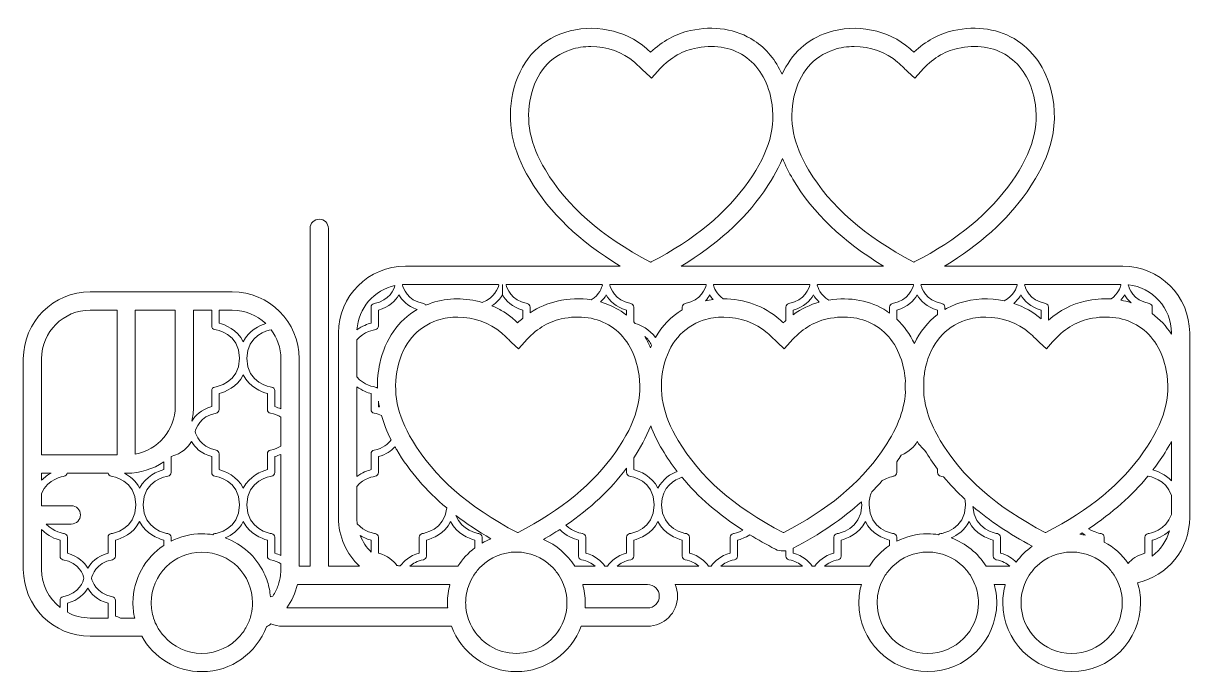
# Model space of a CAD drawing. Extents: x 14 to 2068, y -1996 to -61.
# Drawn here: x 460.5 to 779.5, y -1128 to -950.7 of the extents above; entities that cross this region are included whole.
import ezdxf

# ---------------------------------------------------------------- set-up
doc = ezdxf.new("R2010")
doc.units = 0
doc.header["$MEASUREMENT"] = 0
doc.layers.add('Layer 1', color=7, linetype='Continuous', lineweight=0)

msp = doc.modelspace()

# ---------------------------------------------------------------- linework, layer by layer
at = {"layer": 'Layer 1'}
for points, knots in [([(761.21, -1017.06), (761.21, -1017.06), (712.44, -1017.06), (712.44, -1017.06), (722.1, -1011.25), (729.53, -1004.56), (735.01, -996.71), (739.03, -990.95), (744.13, -981.99), (741.99, -970.68), (740.74, -964.09), (737.33, -958.66), (732.39, -955.41), (727.52, -952.2), (721.32, -951.22), (714.93, -952.64), (710.93, -953.53), (707.29, -955.52), (704.06, -958.58), (703.68, -958.22), (703.31, -957.88), (702.94, -957.55), (697.14, -952.44), (688.18, -950.66), (680.62, -953.13), (674.88, -955), (670.54, -959.01), (668.05, -964.6), (666.31, -960.77), (663.7, -957.59), (660.39, -955.41), (655.52, -952.2), (649.32, -951.22), (642.93, -952.64), (638.93, -953.53), (635.29, -955.52), (632.06, -958.58), (631.68, -958.22), (631.31, -957.88), (630.94, -957.55), (625.14, -952.44), (616.18, -950.66), (608.62, -953.13), (601.27, -955.53), (596.22, -961.4), (594.4, -969.67), (592.67, -977.52), (594.18, -985.25), (598.99, -993.31), (604.55, -1002.61), (612.52, -1010.26), (623.78, -1017.06), (623.78, -1017.06), (564.99, -1017.06), (564.99, -1017.06), (554.9, -1017.06), (546.7, -1025.26), (546.7, -1035.35), (546.7, -1035.35), (546.7, -1085.85), (546.7, -1085.85), (546.7, -1091.09), (548.92, -1095.81), (552.46, -1099.14), (552.46, -1099.14), (543.93, -1099.14), (543.93, -1099.14), (543.93, -1099.14), (543.93, -1006.75), (543.93, -1006.75), (543.93, -1005.37), (542.81, -1004.25), (541.43, -1004.25), (540.05, -1004.25), (538.93, -1005.37), (538.93, -1006.75), (538.93, -1006.75), (538.93, -1099.14), (538.93, -1099.14), (538.93, -1099.14), (535.94, -1099.14), (535.94, -1099.14), (535.94, -1099.14), (535.94, -1042.4), (535.94, -1042.4), (535.94, -1032.31), (527.74, -1024.11), (517.65, -1024.11), (517.65, -1024.11), (478.79, -1024.11), (478.79, -1024.11), (468.7, -1024.11), (460.5, -1032.31), (460.5, -1042.4), (460.5, -1042.4), (460.5, -1100.03), (460.5, -1100.03), (460.5, -1110.11), (468.7, -1118.32), (478.79, -1118.32), (478.79, -1118.32), (492.88, -1118.32), (492.88, -1118.32), (496.11, -1124.08), (502.27, -1127.99), (509.34, -1127.99), (517.41, -1127.99), (524.29, -1122.88), (526.98, -1115.73), (527.4, -1115.48), (527.82, -1115.21), (528.22, -1114.93), (529.2, -1115.34), (530.28, -1115.57), (531.41, -1115.57), (531.41, -1115.57), (577.64, -1115.57), (577.64, -1115.57), (580.28, -1122.81), (587.2, -1127.99), (595.34, -1127.99), (603.47, -1127.99), (610.4, -1122.81), (613.04, -1115.57), (613.04, -1115.57), (631.21, -1115.57), (631.21, -1115.57), (635.74, -1115.57), (639.43, -1111.89), (639.43, -1107.36), (639.43, -1106.22), (639.2, -1105.13), (638.77, -1104.14), (638.77, -1104.14), (689.71, -1104.14), (689.71, -1104.14), (689.27, -1105.74), (689.02, -1107.41), (689.02, -1109.14), (689.02, -1119.54), (697.48, -1127.99), (707.87, -1127.99), (718.27, -1127.99), (726.73, -1119.54), (726.73, -1109.14), (726.73, -1107.41), (726.47, -1105.74), (726.03, -1104.14), (726.03, -1104.14), (729.07, -1104.14), (729.07, -1104.14), (728.63, -1105.74), (728.37, -1107.41), (728.37, -1109.14), (728.37, -1119.54), (736.83, -1127.99), (747.23, -1127.99), (757.63, -1127.99), (766.08, -1119.54), (766.08, -1109.14), (766.08, -1107.24), (765.8, -1105.4), (765.27, -1103.67), (773.41, -1101.82), (779.5, -1094.54), (779.5, -1085.85), (779.5, -1085.85), (779.5, -1035.35), (779.5, -1035.35), (779.5, -1025.26), (771.3, -1017.06), (761.21, -1017.06)], [0, 0, 0, 0, 1, 1, 1, 2, 2, 2, 3, 3, 3, 4, 4, 4, 5, 5, 5, 6, 6, 6, 7, 7, 7, 8, 8, 8, 9, 9, 9, 10, 10, 10, 11, 11, 11, 12, 12, 12, 13, 13, 13, 14, 14, 14, 15, 15, 15, 16, 16, 16, 17, 17, 17, 18, 18, 18, 19, 19, 19, 20, 20, 20, 21, 21, 21, 22, 22, 22, 23, 23, 23, 24, 24, 24, 25, 25, 25, 26, 26, 26, 27, 27, 27, 28, 28, 28, 29, 29, 29, 30, 30, 30, 31, 31, 31, 32, 32, 32, 33, 33, 33, 34, 34, 34, 35, 35, 35, 36, 36, 36, 37, 37, 37, 38, 38, 38, 39, 39, 39, 40, 40, 40, 41, 41, 41, 42, 42, 42, 43, 43, 43, 44, 44, 44, 45, 45, 45, 46, 46, 46, 47, 47, 47, 48, 48, 48, 49, 49, 49, 50, 50, 50, 51, 51, 51, 52, 52, 52, 53, 53, 53, 54, 54, 54, 55, 55, 55, 56, 56, 56, 57, 57, 57, 57]), ([(603.29, -990.75), (599.09, -983.74), (597.82, -977.38), (599.28, -970.74), (600.7, -964.28), (604.57, -959.71), (610.17, -957.88), (611.96, -957.29), (613.86, -957.01), (615.75, -957.01), (620.11, -957.01), (624.48, -958.52), (627.63, -961.3), (628.2, -961.8), (628.75, -962.33), (629.38, -962.93), (629.71, -963.24), (630.06, -963.57), (630.44, -963.92), (630.44, -963.92), (632.31, -965.68), (632.31, -965.68), (632.31, -965.68), (634.02, -963.75), (634.02, -963.75), (636.99, -960.4), (640.26, -958.36), (644.01, -957.52), (649.14, -956.38), (653.86, -957.09), (657.64, -959.58), (661.49, -962.12), (664.07, -966.28), (665.08, -971.61), (666.46, -978.91), (664.56, -985.76), (658.91, -993.85), (652.82, -1002.57), (644.07, -1009.8), (632.19, -1015.94), (632.15, -1015.96), (632.08, -1015.97), (632.02, -1015.97), (618.41, -1008.79), (609.28, -1000.77), (603.29, -990.75)], [0, 0, 0, 0, 1, 1, 1, 2, 2, 2, 3, 3, 3, 4, 4, 4, 5, 5, 5, 6, 6, 6, 7, 7, 7, 8, 8, 8, 9, 9, 9, 10, 10, 10, 11, 11, 11, 12, 12, 12, 13, 13, 13, 14, 14, 14, 15, 15, 15, 15]), ([(671.28, -970.74), (672.7, -964.28), (676.57, -959.71), (682.17, -957.88), (683.96, -957.29), (685.86, -957.01), (687.75, -957.01), (692.11, -957.01), (696.48, -958.52), (699.63, -961.3), (700.2, -961.8), (700.75, -962.33), (701.38, -962.93), (701.71, -963.24), (702.06, -963.57), (702.44, -963.92), (702.44, -963.92), (704.31, -965.68), (704.31, -965.68), (704.31, -965.68), (706.02, -963.75), (706.02, -963.75), (708.99, -960.4), (712.26, -958.36), (716.01, -957.52), (721.14, -956.38), (725.86, -957.09), (729.64, -959.58), (733.49, -962.12), (736.07, -966.28), (737.08, -971.61), (738.46, -978.91), (736.56, -985.76), (730.91, -993.85), (724.82, -1002.57), (716.07, -1009.8), (704.19, -1015.94), (704.15, -1015.96), (704.08, -1015.97), (704.02, -1015.97), (690.41, -1008.79), (681.28, -1000.77), (675.29, -990.75), (671.09, -983.74), (669.82, -977.38), (671.28, -970.74)], [0, 0, 0, 0, 1, 1, 1, 2, 2, 2, 3, 3, 3, 4, 4, 4, 5, 5, 5, 6, 6, 6, 7, 7, 7, 8, 8, 8, 9, 9, 9, 10, 10, 10, 11, 11, 11, 12, 12, 12, 13, 13, 13, 14, 14, 14, 15, 15, 15, 15]), ([(668.12, -987.6), (668.89, -989.49), (669.85, -991.39), (670.99, -993.31), (676.55, -1002.61), (684.52, -1010.26), (695.78, -1017.06), (695.78, -1017.06), (640.44, -1017.06), (640.44, -1017.06), (650.1, -1011.25), (657.53, -1004.56), (663.01, -996.71), (664.74, -994.24), (666.65, -991.18), (668.12, -987.6)], [0, 0, 0, 0, 1, 1, 1, 2, 2, 2, 3, 3, 3, 4, 4, 4, 5, 5, 5, 5]), ([(562.13, -1022.38), (561.87, -1023.36), (560.71, -1026.46), (556.43, -1027.31), (555.96, -1027.4), (555.62, -1027.81), (555.62, -1028.29), (555.62, -1028.29), (555.62, -1032.65), (555.62, -1032.65), (554.7, -1032.9), (553.18, -1033.44), (551.74, -1034.5), (552.12, -1028.54), (556.44, -1023.63), (562.13, -1022.38)], [0, 0, 0, 0, 1, 1, 1, 2, 2, 2, 3, 3, 3, 4, 4, 4, 5, 5, 5, 5]), ([(564.99, -1022.06), (564.99, -1022.06), (590.47, -1022.06), (590.47, -1022.06), (590.49, -1022.14), (590.51, -1022.2), (590.52, -1022.25), (590.36, -1022.95), (589.47, -1025.78), (585.99, -1026.98), (581.53, -1025.71), (576.65, -1025.69), (572.24, -1027.13), (571.67, -1027.32), (571.12, -1027.53), (570.58, -1027.76), (570.44, -1027.53), (570.22, -1027.36), (569.94, -1027.31), (565.43, -1026.42), (564.39, -1023.02), (564.21, -1022.25), (564.22, -1022.21), (564.23, -1022.16), (564.25, -1022.1), (564.49, -1022.09), (564.74, -1022.06), (564.99, -1022.06)], [0, 0, 0, 0, 1, 1, 1, 2, 2, 2, 3, 3, 3, 4, 4, 4, 5, 5, 5, 6, 6, 6, 7, 7, 7, 8, 8, 8, 9, 9, 9, 9]), ([(591.54, -1022.06), (591.54, -1022.06), (591.54, -1023.25), (591.54, -1023.25), (591.54, -1023.25), (591.54, -1024.96), (591.54, -1024.96), (592.43, -1026.48), (594.09, -1028.26), (597.11, -1029.08), (597.11, -1029.08), (597.11, -1031.33), (597.11, -1031.33), (596.62, -1031.73), (596.15, -1032.14), (595.68, -1032.58), (595.3, -1032.22), (594.93, -1031.88), (594.55, -1031.55), (593.63, -1030.74), (592.61, -1030.02), (591.54, -1029.37), (591.54, -1029.37), (591.54, -1029.37), (591.54, -1029.37), (590.63, -1028.82), (589.67, -1028.33), (588.67, -1027.91), (590.06, -1027.04), (590.97, -1025.95), (591.54, -1024.96), (591.54, -1024.96), (591.54, -1023.25), (591.54, -1023.25), (591.54, -1023.25), (591.54, -1022.06), (591.54, -1022.06), (591.54, -1022.06), (591.54, -1022.06), (591.54, -1022.06)], [0, 0, 0, 0, 1, 1, 1, 2, 2, 2, 3, 3, 3, 4, 4, 4, 5, 5, 5, 6, 6, 6, 7, 7, 7, 8, 8, 8, 9, 9, 9, 10, 10, 10, 11, 11, 11, 12, 12, 12, 13, 13, 13, 13]), ([(618.83, -1022.06), (618.85, -1022.14), (618.87, -1022.2), (618.88, -1022.25), (618.74, -1022.84), (618.1, -1024.92), (615.83, -1026.29), (612.88, -1025.82), (609.74, -1025.93), (606.54, -1026.64), (603.9, -1027.23), (601.42, -1028.31), (599.11, -1029.85), (599.11, -1029.85), (599.11, -1028.29), (599.11, -1028.29), (599.11, -1027.81), (598.77, -1027.4), (598.3, -1027.31), (593.79, -1026.42), (592.75, -1023.02), (592.57, -1022.25), (592.58, -1022.2), (592.59, -1022.14), (592.62, -1022.06), (592.62, -1022.06), (618.83, -1022.06), (618.83, -1022.06)], [0, 0, 0, 0, 1, 1, 1, 2, 2, 2, 3, 3, 3, 4, 4, 4, 5, 5, 5, 6, 6, 6, 7, 7, 7, 8, 8, 8, 9, 9, 9, 9]), ([(647.19, -1022.06), (647.21, -1022.14), (647.23, -1022.2), (647.24, -1022.25), (647.06, -1023.03), (646.01, -1026.42), (641.5, -1027.31), (641.04, -1027.4), (640.7, -1027.81), (640.7, -1028.29), (640.7, -1028.29), (640.7, -1029.04), (640.7, -1029.04), (637.65, -1030.85), (635.2, -1033.42), (633.4, -1036.59), (631.77, -1034.3), (629.36, -1033.23), (627.88, -1032.77), (627.75, -1032.62), (627.61, -1032.47), (627.47, -1032.32), (627.47, -1032.32), (627.47, -1028.29), (627.47, -1028.29), (627.47, -1027.81), (627.13, -1027.4), (626.66, -1027.31), (622.15, -1026.42), (621.11, -1023.02), (620.93, -1022.25), (620.94, -1022.2), (620.95, -1022.14), (620.97, -1022.06), (620.97, -1022.06), (647.19, -1022.06), (647.19, -1022.06)], [0, 0, 0, 0, 1, 1, 1, 2, 2, 2, 3, 3, 3, 4, 4, 4, 5, 5, 5, 6, 6, 6, 7, 7, 7, 8, 8, 8, 9, 9, 9, 10, 10, 10, 11, 11, 11, 12, 12, 12, 12]), ([(675.6, -1022.25), (675.42, -1023.03), (674.37, -1026.42), (669.86, -1027.31), (669.4, -1027.4), (669.06, -1027.81), (669.06, -1028.29), (669.06, -1028.29), (669.06, -1031.97), (669.06, -1031.97), (668.83, -1032.17), (668.6, -1032.37), (668.37, -1032.58), (667.99, -1032.22), (667.62, -1031.88), (667.24, -1031.55), (663.18, -1027.97), (657.55, -1026.03), (651.94, -1026.04), (649.99, -1024.68), (649.41, -1022.8), (649.28, -1022.25), (649.3, -1022.2), (649.31, -1022.14), (649.33, -1022.06), (649.33, -1022.06), (675.55, -1022.06), (675.55, -1022.06), (675.57, -1022.14), (675.59, -1022.2), (675.6, -1022.25)], [0, 0, 0, 0, 1, 1, 1, 2, 2, 2, 3, 3, 3, 4, 4, 4, 5, 5, 5, 6, 6, 6, 7, 7, 7, 8, 8, 8, 9, 9, 9, 10, 10, 10, 10]), ([(703.96, -1022.25), (703.78, -1023.03), (702.72, -1026.42), (698.22, -1027.31), (697.75, -1027.4), (697.42, -1027.81), (697.42, -1028.29), (697.42, -1028.29), (697.42, -1029.92), (697.42, -1029.92), (697.18, -1029.75), (696.95, -1029.57), (696.7, -1029.41), (692.23, -1026.47), (686.65, -1025.43), (680.81, -1026.36), (678.45, -1025), (677.78, -1022.84), (677.64, -1022.25), (677.66, -1022.2), (677.67, -1022.14), (677.69, -1022.06), (677.69, -1022.06), (703.91, -1022.06), (703.91, -1022.06), (703.93, -1022.14), (703.95, -1022.2), (703.96, -1022.25)], [0, 0, 0, 0, 1, 1, 1, 2, 2, 2, 3, 3, 3, 4, 4, 4, 5, 5, 5, 6, 6, 6, 7, 7, 7, 8, 8, 8, 9, 9, 9, 9]), ([(732.27, -1022.06), (732.29, -1022.14), (732.31, -1022.2), (732.32, -1022.25), (732.17, -1022.88), (731.44, -1025.23), (728.76, -1026.57), (724.75, -1025.72), (720.5, -1025.86), (716.62, -1027.13), (715.17, -1027.6), (713.81, -1028.22), (712.55, -1028.95), (712.55, -1028.95), (712.55, -1028.29), (712.55, -1028.29), (712.55, -1027.81), (712.21, -1027.4), (711.74, -1027.31), (707.23, -1026.42), (706.18, -1023.02), (706, -1022.25), (706.01, -1022.2), (706.03, -1022.14), (706.05, -1022.06), (706.05, -1022.06), (732.27, -1022.06), (732.27, -1022.06)], [0, 0, 0, 0, 1, 1, 1, 2, 2, 2, 3, 3, 3, 4, 4, 4, 5, 5, 5, 6, 6, 6, 7, 7, 7, 8, 8, 8, 9, 9, 9, 9]), ([(760.63, -1022.06), (760.65, -1022.14), (760.67, -1022.2), (760.68, -1022.25), (760.55, -1022.81), (759.97, -1024.69), (758.01, -1026.05), (755.72, -1025.91), (753.34, -1026.11), (750.93, -1026.64), (747.27, -1027.46), (743.92, -1029.2), (740.9, -1031.83), (740.9, -1031.83), (740.9, -1028.29), (740.9, -1028.29), (740.9, -1027.81), (740.57, -1027.4), (740.1, -1027.31), (735.59, -1026.42), (734.54, -1023.02), (734.36, -1022.25), (734.37, -1022.2), (734.39, -1022.14), (734.41, -1022.06), (734.41, -1022.06), (760.63, -1022.06), (760.63, -1022.06)], [0, 0, 0, 0, 1, 1, 1, 2, 2, 2, 3, 3, 3, 4, 4, 4, 5, 5, 5, 6, 6, 6, 7, 7, 7, 8, 8, 8, 9, 9, 9, 9]), ([(774.5, -1035.69), (773.08, -1033.47), (771.31, -1031.58), (769.26, -1030.06), (769.26, -1030.06), (769.26, -1028.29), (769.26, -1028.29), (769.26, -1027.81), (768.93, -1027.4), (768.46, -1027.31), (763.95, -1026.42), (762.9, -1023.02), (762.72, -1022.25), (762.73, -1022.22), (762.73, -1022.19), (762.74, -1022.16), (769.35, -1022.92), (774.5, -1028.54), (774.5, -1035.35), (774.5, -1035.35), (774.5, -1035.69), (774.5, -1035.69)], [0, 0, 0, 0, 1, 1, 1, 2, 2, 2, 3, 3, 3, 4, 4, 4, 5, 5, 5, 6, 6, 6, 7, 7, 7, 7]), ([(551.7, -1037.25), (553.64, -1034.94), (556.57, -1034.47), (556.76, -1034.44), (557.25, -1034.37), (557.62, -1033.95), (557.62, -1033.45), (557.62, -1033.45), (557.62, -1029.08), (557.62, -1029.08), (560.64, -1028.26), (562.29, -1026.48), (563.18, -1024.96), (564.02, -1026.39), (565.55, -1028.04), (568.23, -1028.91), (563.05, -1031.9), (559.48, -1037), (558.01, -1043.67), (557.51, -1045.94), (557.29, -1048.19), (557.34, -1050.45), (557.19, -1050.29), (556.99, -1050.17), (556.76, -1050.14), (556.57, -1050.12), (553.64, -1049.67), (551.7, -1047.35), (551.7, -1047.35), (551.7, -1037.25), (551.7, -1037.25)], [0, 0, 0, 0, 1, 1, 1, 2, 2, 2, 3, 3, 3, 4, 4, 4, 5, 5, 5, 6, 6, 6, 7, 7, 7, 8, 8, 8, 9, 9, 9, 10, 10, 10, 10]), ([(619.9, -1024.96), (620.79, -1026.48), (622.44, -1028.26), (625.47, -1029.08), (625.47, -1029.08), (625.47, -1030.49), (625.47, -1030.49), (624.99, -1030.11), (624.51, -1029.75), (624, -1029.41), (622.28, -1028.28), (620.39, -1027.44), (618.38, -1026.87), (619.04, -1026.24), (619.54, -1025.58), (619.9, -1024.96)], [0, 0, 0, 0, 1, 1, 1, 2, 2, 2, 3, 3, 3, 4, 4, 4, 5, 5, 5, 5]), ([(648.26, -1024.96), (648.5, -1025.36), (648.8, -1025.79), (649.15, -1026.21), (648.44, -1026.29), (647.74, -1026.42), (647.04, -1026.57), (647.55, -1026.04), (647.96, -1025.48), (648.26, -1024.96)], [0, 0, 0, 0, 1, 1, 1, 2, 2, 2, 3, 3, 3, 3]), ([(676.62, -1024.96), (676.99, -1025.59), (677.51, -1026.27), (678.19, -1026.91), (675.66, -1027.61), (673.28, -1028.76), (671.06, -1030.36), (671.06, -1030.36), (671.06, -1029.08), (671.06, -1029.08), (674.08, -1028.26), (675.73, -1026.48), (676.62, -1024.96)], [0, 0, 0, 0, 1, 1, 1, 2, 2, 2, 3, 3, 3, 4, 4, 4, 4]), ([(710.55, -1030.3), (707.86, -1032.33), (705.71, -1035.01), (704.21, -1038.26), (702.99, -1035.69), (701.37, -1033.44), (699.42, -1031.59), (699.42, -1031.59), (699.42, -1029.08), (699.42, -1029.08), (702.44, -1028.26), (704.09, -1026.48), (704.98, -1024.96), (705.87, -1026.48), (707.52, -1028.26), (710.55, -1029.08), (710.55, -1029.08), (710.55, -1030.3), (710.55, -1030.3)], [0, 0, 0, 0, 1, 1, 1, 2, 2, 2, 3, 3, 3, 4, 4, 4, 5, 5, 5, 6, 6, 6, 6]), ([(733.34, -1024.96), (734.23, -1026.48), (735.88, -1028.26), (738.9, -1029.08), (738.9, -1029.08), (738.9, -1031.52), (738.9, -1031.52), (736.75, -1029.63), (734.16, -1028.2), (731.37, -1027.27), (732.26, -1026.54), (732.9, -1025.72), (733.34, -1024.96)], [0, 0, 0, 0, 1, 1, 1, 2, 2, 2, 3, 3, 3, 4, 4, 4, 4]), ([(760.65, -1026.38), (761.08, -1025.9), (761.43, -1025.42), (761.7, -1024.96), (762.11, -1025.66), (762.68, -1026.4), (763.47, -1027.09), (762.55, -1026.8), (761.62, -1026.55), (760.65, -1026.38)], [0, 0, 0, 0, 1, 1, 1, 2, 2, 2, 3, 3, 3, 3]), ([(465.5, -1042.4), (465.5, -1035.07), (471.46, -1029.11), (478.79, -1029.11), (478.79, -1029.11), (486.12, -1029.11), (486.12, -1029.11), (486.12, -1029.11), (486.12, -1068.71), (486.12, -1068.71), (486.12, -1068.71), (465.5, -1068.71), (465.5, -1068.71), (465.5, -1068.71), (465.5, -1042.4), (465.5, -1042.4)], [0, 0, 0, 0, 1, 1, 1, 2, 2, 2, 3, 3, 3, 4, 4, 4, 5, 5, 5, 5]), ([(491.12, -1029.11), (491.12, -1029.11), (502.04, -1029.11), (502.04, -1029.11), (502.04, -1029.11), (502.04, -1055.42), (502.04, -1055.42), (502.04, -1061.94), (497.32, -1067.36), (491.12, -1068.49), (491.12, -1068.49), (491.12, -1029.11), (491.12, -1029.11)], [0, 0, 0, 0, 1, 1, 1, 2, 2, 2, 3, 3, 3, 4, 4, 4, 4]), ([(507.04, -1055.42), (507.04, -1055.42), (507.04, -1029.11), (507.04, -1029.11), (507.04, -1029.11), (512.03, -1029.11), (512.03, -1029.11), (512.03, -1029.11), (512.03, -1033.45), (512.03, -1033.45), (512.03, -1033.95), (512.4, -1034.37), (512.89, -1034.44), (513.17, -1034.48), (519.65, -1035.45), (519.65, -1042.29), (519.65, -1049.09), (513.17, -1050.1), (512.89, -1050.14), (512.4, -1050.21), (512.03, -1050.63), (512.03, -1051.13), (512.03, -1051.13), (512.03, -1055.5), (512.03, -1055.5), (509.12, -1056.29), (507.49, -1057.97), (506.58, -1059.45), (506.87, -1058.15), (507.04, -1056.81), (507.04, -1055.42)], [0, 0, 0, 0, 1, 1, 1, 2, 2, 2, 3, 3, 3, 4, 4, 4, 5, 5, 5, 6, 6, 6, 7, 7, 7, 8, 8, 8, 9, 9, 9, 10, 10, 10, 10]), ([(517.65, -1029.11), (521.2, -1029.11), (524.42, -1030.52), (526.8, -1032.79), (525.09, -1033.32), (522.17, -1034.66), (520.65, -1037.74), (518.97, -1034.36), (515.62, -1033.08), (514.03, -1032.65), (514.03, -1032.65), (514.03, -1029.11), (514.03, -1029.11), (514.03, -1029.11), (517.65, -1029.11), (517.65, -1029.11)], [0, 0, 0, 0, 1, 1, 1, 2, 2, 2, 3, 3, 3, 4, 4, 4, 5, 5, 5, 5]), ([(566.9, -1064.75), (562.71, -1057.74), (561.44, -1051.38), (562.9, -1044.74), (564.32, -1038.28), (568.19, -1033.71), (573.79, -1031.88), (575.58, -1031.29), (577.47, -1031.01), (579.36, -1031.01), (583.73, -1031.01), (588.1, -1032.52), (591.24, -1035.3), (591.82, -1035.8), (592.37, -1036.33), (593, -1036.92), (593.32, -1037.24), (593.67, -1037.57), (594.05, -1037.92), (594.05, -1037.92), (595.93, -1039.68), (595.93, -1039.68), (595.93, -1039.68), (597.63, -1037.75), (597.63, -1037.75), (600.61, -1034.4), (603.88, -1032.36), (607.63, -1031.52), (612.76, -1030.38), (617.47, -1031.09), (621.25, -1033.58), (625.11, -1036.12), (627.68, -1040.28), (628.69, -1045.61), (630.07, -1052.91), (628.17, -1059.76), (622.53, -1067.85), (616.44, -1076.57), (607.68, -1083.8), (595.81, -1089.94), (595.77, -1089.96), (595.69, -1089.97), (595.63, -1089.97), (582.02, -1082.79), (572.89, -1074.77), (566.9, -1064.75)], [0, 0, 0, 0, 1, 1, 1, 2, 2, 2, 3, 3, 3, 4, 4, 4, 5, 5, 5, 6, 6, 6, 7, 7, 7, 8, 8, 8, 9, 9, 9, 10, 10, 10, 11, 11, 11, 12, 12, 12, 13, 13, 13, 14, 14, 14, 15, 15, 15, 15]), ([(635.59, -1044.74), (637.01, -1038.28), (640.88, -1033.71), (646.48, -1031.88), (648.27, -1031.29), (650.16, -1031.01), (652.05, -1031.01), (656.42, -1031.01), (660.79, -1032.52), (663.93, -1035.3), (664.51, -1035.8), (665.06, -1036.33), (665.68, -1036.92), (666.01, -1037.24), (666.36, -1037.57), (666.74, -1037.92), (666.74, -1037.92), (668.62, -1039.68), (668.62, -1039.68), (668.62, -1039.68), (670.32, -1037.75), (670.32, -1037.75), (673.3, -1034.4), (676.57, -1032.36), (680.32, -1031.52), (685.45, -1030.38), (690.16, -1031.09), (693.95, -1033.58), (697.8, -1036.12), (700.37, -1040.28), (701.38, -1045.61), (701.56, -1046.57), (701.69, -1047.52), (701.75, -1048.46), (701.7, -1049.48), (701.7, -1050.51), (701.76, -1051.53), (701.44, -1056.74), (699.32, -1061.97), (695.22, -1067.85), (689.13, -1076.57), (680.37, -1083.8), (668.5, -1089.94), (668.46, -1089.96), (668.39, -1089.97), (668.32, -1089.97), (654.72, -1082.79), (645.58, -1074.77), (639.59, -1064.75), (635.4, -1057.74), (634.13, -1051.38), (635.59, -1044.74)], [0, 0, 0, 0, 1, 1, 1, 2, 2, 2, 3, 3, 3, 4, 4, 4, 5, 5, 5, 6, 6, 6, 7, 7, 7, 8, 8, 8, 9, 9, 9, 10, 10, 10, 11, 11, 11, 12, 12, 12, 13, 13, 13, 14, 14, 14, 15, 15, 15, 16, 16, 16, 17, 17, 17, 17]), ([(740.19, -1089.94), (740.15, -1089.96), (740.08, -1089.97), (740.02, -1089.97), (726.41, -1082.79), (717.28, -1074.77), (711.29, -1064.75), (708.51, -1060.11), (707.03, -1055.76), (706.75, -1051.42), (706.8, -1050.46), (706.81, -1049.48), (706.75, -1048.47), (706.83, -1047.23), (707.01, -1045.99), (707.28, -1044.74), (708.7, -1038.28), (712.57, -1033.71), (718.17, -1031.88), (719.96, -1031.29), (721.86, -1031.01), (723.75, -1031.01), (728.11, -1031.01), (732.48, -1032.52), (735.63, -1035.3), (736.2, -1035.8), (736.75, -1036.33), (737.38, -1036.93), (737.71, -1037.24), (738.06, -1037.57), (738.44, -1037.92), (738.44, -1037.92), (740.31, -1039.68), (740.31, -1039.68), (740.31, -1039.68), (742.02, -1037.75), (742.02, -1037.75), (744.99, -1034.4), (748.26, -1032.36), (752.01, -1031.52), (757.14, -1030.38), (761.86, -1031.09), (765.64, -1033.58), (769.49, -1036.12), (772.07, -1040.28), (773.08, -1045.61), (774.46, -1052.91), (772.56, -1059.76), (766.91, -1067.85), (760.82, -1076.57), (752.07, -1083.8), (740.19, -1089.94)], [0, 0, 0, 0, 1, 1, 1, 2, 2, 2, 3, 3, 3, 4, 4, 4, 5, 5, 5, 6, 6, 6, 7, 7, 7, 8, 8, 8, 9, 9, 9, 10, 10, 10, 11, 11, 11, 12, 12, 12, 13, 13, 13, 14, 14, 14, 15, 15, 15, 16, 16, 16, 17, 17, 17, 17]), ([(530.94, -1056.13), (530.43, -1055.89), (529.88, -1055.67), (529.26, -1055.5), (529.26, -1055.5), (529.26, -1051.13), (529.26, -1051.13), (529.26, -1050.63), (528.89, -1050.21), (528.4, -1050.14), (528.12, -1050.1), (521.65, -1049.13), (521.65, -1042.29), (521.65, -1035.89), (527.38, -1034.62), (528.28, -1034.46), (529.94, -1036.68), (530.94, -1039.42), (530.94, -1042.4), (530.94, -1042.4), (530.94, -1056.13), (530.94, -1056.13)], [0, 0, 0, 0, 1, 1, 1, 2, 2, 2, 3, 3, 3, 4, 4, 4, 5, 5, 5, 6, 6, 6, 7, 7, 7, 7]), ([(630.49, -1036.33), (631.2, -1036.93), (631.86, -1037.71), (632.33, -1038.73), (632.23, -1038.95), (632.11, -1039.17), (632.02, -1039.4), (631.57, -1038.33), (631.06, -1037.3), (630.49, -1036.33)], [0, 0, 0, 0, 1, 1, 1, 2, 2, 2, 3, 3, 3, 3]), ([(530.94, -1066.27), (530.19, -1066.75), (529.25, -1067.16), (528.07, -1067.39), (527.6, -1067.49), (527.26, -1067.9), (527.26, -1068.38), (527.26, -1068.38), (527.26, -1072.74), (527.26, -1072.74), (525.68, -1073.17), (522.32, -1074.45), (520.65, -1077.83), (518.97, -1074.45), (515.62, -1073.17), (514.03, -1072.74), (514.03, -1072.74), (514.03, -1068.38), (514.03, -1068.38), (514.03, -1067.9), (513.69, -1067.49), (513.22, -1067.39), (508.72, -1066.51), (507.67, -1063.11), (507.49, -1062.34), (507.67, -1061.56), (508.72, -1058.16), (513.22, -1057.28), (513.69, -1057.19), (514.03, -1056.77), (514.03, -1056.3), (514.03, -1056.3), (514.03, -1051.93), (514.03, -1051.93), (515.62, -1051.51), (518.97, -1050.22), (520.65, -1046.84), (522.32, -1050.22), (525.68, -1051.51), (527.26, -1051.93), (527.26, -1051.93), (527.26, -1056.3), (527.26, -1056.3), (527.26, -1056.77), (527.6, -1057.19), (528.07, -1057.28), (529.25, -1057.51), (530.19, -1057.92), (530.94, -1058.41), (530.94, -1058.41), (530.94, -1066.27), (530.94, -1066.27)], [0, 0, 0, 0, 1, 1, 1, 2, 2, 2, 3, 3, 3, 4, 4, 4, 5, 5, 5, 6, 6, 6, 7, 7, 7, 8, 8, 8, 9, 9, 9, 10, 10, 10, 11, 11, 11, 12, 12, 12, 13, 13, 13, 14, 14, 14, 15, 15, 15, 16, 16, 16, 17, 17, 17, 17]), ([(551.7, -1050.05), (553.15, -1051.14), (554.69, -1051.68), (555.62, -1051.93), (555.62, -1051.93), (555.62, -1056.3), (555.62, -1056.3), (555.62, -1056.77), (555.96, -1057.19), (556.43, -1057.28), (557.21, -1057.43), (557.88, -1057.67), (558.47, -1057.95), (559.09, -1060.14), (559.97, -1062.35), (561.1, -1064.58), (560.27, -1065.71), (558.85, -1066.92), (556.43, -1067.39), (555.96, -1067.49), (555.62, -1067.9), (555.62, -1068.38), (555.62, -1068.38), (555.62, -1072.74), (555.62, -1072.74), (554.69, -1072.99), (553.15, -1073.54), (551.7, -1074.62), (551.7, -1074.62), (551.7, -1050.05), (551.7, -1050.05)], [0, 0, 0, 0, 1, 1, 1, 2, 2, 2, 3, 3, 3, 4, 4, 4, 5, 5, 5, 6, 6, 6, 7, 7, 7, 8, 8, 8, 9, 9, 9, 10, 10, 10, 10]), ([(557.62, -1054.01), (557.7, -1054.54), (557.79, -1055.07), (557.9, -1055.59), (557.8, -1055.57), (557.72, -1055.53), (557.62, -1055.5), (557.62, -1055.5), (557.62, -1054.01), (557.62, -1054.01)], [0, 0, 0, 0, 1, 1, 1, 2, 2, 2, 3, 3, 3, 3]), ([(627.47, -1072.74), (627.47, -1072.74), (627.47, -1069.48), (627.47, -1069.48), (629.1, -1067.03), (630.8, -1064.09), (632.08, -1060.71), (632.9, -1062.89), (633.97, -1065.09), (635.3, -1067.31), (636.52, -1069.35), (637.86, -1071.32), (639.32, -1073.21), (637.61, -1073.89), (635.36, -1075.25), (634.08, -1077.83), (632.41, -1074.45), (629.05, -1073.17), (627.47, -1072.74)], [0, 0, 0, 0, 1, 1, 1, 2, 2, 2, 3, 3, 3, 4, 4, 4, 5, 5, 5, 6, 6, 6, 6]), ([(512.89, -1074.53), (513.17, -1074.57), (519.65, -1075.58), (519.65, -1082.38), (519.65, -1089.18), (513.17, -1090.19), (512.89, -1090.23), (512.67, -1090.26), (512.47, -1090.37), (512.32, -1090.53), (511.35, -1090.37), (510.36, -1090.28), (509.34, -1090.28), (506.3, -1090.28), (503.44, -1091.02), (500.9, -1092.3), (500.9, -1092.3), (500.9, -1091.22), (500.9, -1091.22), (500.9, -1090.72), (500.53, -1090.3), (500.04, -1090.23), (499.76, -1090.19), (493.29, -1089.22), (493.29, -1082.38), (493.29, -1075.58), (499.77, -1074.57), (500.04, -1074.53), (500.53, -1074.46), (500.9, -1074.04), (500.9, -1073.54), (500.9, -1073.54), (500.9, -1069.17), (500.9, -1069.17), (503.92, -1068.35), (505.58, -1066.57), (506.47, -1065.05), (507.36, -1066.57), (509.01, -1068.35), (512.03, -1069.17), (512.03, -1069.17), (512.03, -1073.54), (512.03, -1073.54), (512.03, -1074.04), (512.4, -1074.46), (512.89, -1074.53)], [0, 0, 0, 0, 1, 1, 1, 2, 2, 2, 3, 3, 3, 4, 4, 4, 5, 5, 5, 6, 6, 6, 7, 7, 7, 8, 8, 8, 9, 9, 9, 10, 10, 10, 11, 11, 11, 12, 12, 12, 13, 13, 13, 14, 14, 14, 15, 15, 15, 15]), ([(710.84, -1090.53), (709.87, -1090.37), (708.88, -1090.28), (707.87, -1090.28), (704.83, -1090.28), (701.96, -1091.02), (699.42, -1092.3), (699.42, -1092.3), (699.42, -1091.22), (699.42, -1091.22), (699.42, -1090.72), (699.05, -1090.3), (698.55, -1090.23), (698.28, -1090.19), (691.8, -1089.22), (691.8, -1082.38), (691.8, -1080.95), (692.1, -1079.79), (692.55, -1078.82), (693.56, -1077.8), (694.52, -1076.76), (695.44, -1075.7), (696.97, -1074.79), (698.43, -1074.55), (698.55, -1074.53), (699.05, -1074.46), (699.42, -1074.04), (699.42, -1073.54), (699.42, -1073.54), (699.42, -1070.57), (699.42, -1070.57), (699.81, -1069.99), (700.22, -1069.39), (700.63, -1068.76), (702.89, -1067.84), (704.22, -1066.35), (704.98, -1065.05), (705.44, -1065.84), (706.12, -1066.7), (707.08, -1067.46), (708.14, -1069.23), (709.3, -1070.93), (710.55, -1072.59), (710.55, -1072.59), (710.55, -1073.54), (710.55, -1073.54), (710.55, -1074.04), (710.91, -1074.46), (711.41, -1074.53), (711.46, -1074.54), (711.77, -1074.59), (712.21, -1074.7), (713.97, -1076.84), (715.91, -1078.88), (718.03, -1080.84), (718.1, -1081.32), (718.16, -1081.83), (718.16, -1082.38), (718.16, -1089.18), (711.68, -1090.19), (711.41, -1090.23), (711.18, -1090.26), (710.99, -1090.37), (710.84, -1090.53)], [0, 0, 0, 0, 1, 1, 1, 2, 2, 2, 3, 3, 3, 4, 4, 4, 5, 5, 5, 6, 6, 6, 7, 7, 7, 8, 8, 8, 9, 9, 9, 10, 10, 10, 11, 11, 11, 12, 12, 12, 13, 13, 13, 14, 14, 14, 15, 15, 15, 16, 16, 16, 17, 17, 17, 18, 18, 18, 19, 19, 19, 20, 20, 20, 21, 21, 21, 21]), ([(774.5, -1075.81), (772.84, -1074), (770.72, -1073.16), (769.46, -1072.8), (769.99, -1072.11), (770.52, -1071.42), (771.01, -1070.71), (772.15, -1069.08), (773.38, -1067.18), (774.5, -1065.05), (774.5, -1065.05), (774.5, -1075.81), (774.5, -1075.81)], [0, 0, 0, 0, 1, 1, 1, 2, 2, 2, 3, 3, 3, 4, 4, 4, 4]), ([(530.94, -1096.21), (530.43, -1095.98), (529.88, -1095.76), (529.26, -1095.59), (529.26, -1095.59), (529.26, -1091.22), (529.26, -1091.22), (529.26, -1090.72), (528.89, -1090.3), (528.4, -1090.23), (528.12, -1090.19), (521.65, -1089.18), (521.65, -1082.38), (521.65, -1075.58), (528.12, -1074.57), (528.4, -1074.53), (528.89, -1074.46), (529.26, -1074.04), (529.26, -1073.54), (529.26, -1073.54), (529.26, -1069.17), (529.26, -1069.17), (529.88, -1069), (530.43, -1068.79), (530.94, -1068.55), (530.94, -1068.55), (530.94, -1096.21), (530.94, -1096.21)], [0, 0, 0, 0, 1, 1, 1, 2, 2, 2, 3, 3, 3, 4, 4, 4, 5, 5, 5, 6, 6, 6, 7, 7, 7, 8, 8, 8, 9, 9, 9, 9]), ([(551.7, -1085.85), (551.7, -1085.85), (551.7, -1077.34), (551.7, -1077.34), (553.64, -1075.03), (556.57, -1074.56), (556.76, -1074.53), (557.25, -1074.46), (557.62, -1074.04), (557.62, -1073.54), (557.62, -1073.54), (557.62, -1069.17), (557.62, -1069.17), (559.72, -1068.6), (561.15, -1067.57), (562.13, -1066.48), (562.29, -1066.75), (562.44, -1067.03), (562.61, -1067.31), (566.13, -1073.21), (570.63, -1078.44), (576.31, -1083.22), (575.8, -1089.25), (569.87, -1090.19), (569.61, -1090.23), (569.12, -1090.3), (568.75, -1090.72), (568.75, -1091.22), (568.75, -1091.22), (568.75, -1095.59), (568.75, -1095.59), (566.15, -1096.3), (564.56, -1097.72), (563.6, -1099.07), (563.28, -1099.04), (562.97, -1098.98), (562.65, -1098.92), (561.69, -1097.62), (560.13, -1096.27), (557.62, -1095.59), (557.62, -1095.59), (557.62, -1091.22), (557.62, -1091.22), (557.62, -1090.72), (557.25, -1090.3), (556.76, -1090.23), (556.58, -1090.2), (553.76, -1089.75), (551.82, -1087.56), (551.75, -1087), (551.7, -1086.43), (551.7, -1085.85)], [0, 0, 0, 0, 1, 1, 1, 2, 2, 2, 3, 3, 3, 4, 4, 4, 5, 5, 5, 6, 6, 6, 7, 7, 7, 8, 8, 8, 9, 9, 9, 10, 10, 10, 11, 11, 11, 12, 12, 12, 13, 13, 13, 14, 14, 14, 15, 15, 15, 16, 16, 16, 17, 17, 17, 17]), ([(488.75, -1073.71), (492.5, -1073.71), (495.99, -1072.57), (498.9, -1070.63), (498.9, -1070.63), (498.9, -1072.74), (498.9, -1072.74), (497.32, -1073.17), (493.96, -1074.45), (492.29, -1077.83), (491.27, -1075.77), (489.63, -1074.49), (488.14, -1073.71), (488.14, -1073.71), (488.75, -1073.71), (488.75, -1073.71)], [0, 0, 0, 0, 1, 1, 1, 2, 2, 2, 3, 3, 3, 4, 4, 4, 5, 5, 5, 5]), ([(465.5, -1079.22), (467.09, -1075.25), (471.46, -1074.56), (471.68, -1074.53), (472.11, -1074.47), (472.44, -1074.13), (472.51, -1073.71), (472.51, -1073.71), (483.7, -1073.71), (483.7, -1073.71), (483.78, -1074.13), (484.1, -1074.47), (484.53, -1074.53), (484.81, -1074.57), (491.29, -1075.54), (491.29, -1082.38), (491.29, -1089.18), (484.81, -1090.19), (484.53, -1090.23), (484.04, -1090.3), (483.67, -1090.72), (483.67, -1091.22), (483.67, -1091.22), (483.67, -1095.59), (483.67, -1095.59), (480.65, -1096.41), (479, -1098.19), (478.11, -1099.71), (477.22, -1098.19), (475.56, -1096.41), (472.54, -1095.59), (472.54, -1095.59), (472.54, -1091.22), (472.54, -1091.22), (472.54, -1090.72), (472.17, -1090.3), (471.68, -1090.23), (471.5, -1090.2), (468.73, -1089.76), (466.79, -1087.61), (466.79, -1087.61), (473.62, -1087.61), (473.62, -1087.61), (475, -1087.61), (476.12, -1086.49), (476.12, -1085.11), (476.12, -1083.72), (475, -1082.61), (473.62, -1082.61), (473.62, -1082.61), (465.5, -1082.61), (465.5, -1082.61), (465.5, -1082.61), (465.5, -1079.22), (465.5, -1079.22)], [0, 0, 0, 0, 1, 1, 1, 2, 2, 2, 3, 3, 3, 4, 4, 4, 5, 5, 5, 6, 6, 6, 7, 7, 7, 8, 8, 8, 9, 9, 9, 10, 10, 10, 11, 11, 11, 12, 12, 12, 13, 13, 13, 14, 14, 14, 15, 15, 15, 16, 16, 16, 17, 17, 17, 18, 18, 18, 18]), ([(465.5, -1073.71), (465.5, -1073.71), (468.07, -1073.71), (468.07, -1073.71), (467.22, -1074.16), (466.31, -1074.78), (465.5, -1075.61), (465.5, -1075.61), (465.5, -1073.71), (465.5, -1073.71)], [0, 0, 0, 0, 1, 1, 1, 2, 2, 2, 3, 3, 3, 3]), ([(626.33, -1090.23), (625.84, -1090.3), (625.47, -1090.72), (625.47, -1091.22), (625.47, -1091.22), (625.47, -1095.59), (625.47, -1095.59), (622.82, -1096.31), (621.22, -1097.77), (620.27, -1099.14), (620.27, -1099.14), (619.54, -1099.14), (619.54, -1099.14), (618.58, -1097.77), (616.99, -1096.31), (614.34, -1095.59), (614.34, -1095.59), (614.34, -1091.22), (614.34, -1091.22), (614.34, -1090.72), (613.97, -1090.3), (613.48, -1090.23), (613.31, -1090.21), (610.8, -1089.83), (608.89, -1087.95), (615.63, -1083.32), (621.11, -1078.15), (625.47, -1072.32), (625.47, -1072.32), (625.47, -1073.54), (625.47, -1073.54), (625.47, -1074.04), (625.84, -1074.46), (626.33, -1074.53), (626.6, -1074.57), (633.08, -1075.58), (633.08, -1082.38), (633.08, -1089.18), (626.6, -1090.19), (626.33, -1090.23)], [0, 0, 0, 0, 1, 1, 1, 2, 2, 2, 3, 3, 3, 4, 4, 4, 5, 5, 5, 6, 6, 6, 7, 7, 7, 8, 8, 8, 9, 9, 9, 10, 10, 10, 11, 11, 11, 12, 12, 12, 13, 13, 13, 13]), ([(647.9, -1099.14), (646.94, -1097.77), (645.35, -1096.31), (642.7, -1095.59), (642.7, -1095.59), (642.7, -1091.22), (642.7, -1091.22), (642.7, -1090.72), (642.33, -1090.3), (641.84, -1090.23), (641.56, -1090.19), (635.08, -1089.18), (635.08, -1082.38), (635.08, -1077.31), (638.68, -1075.46), (640.63, -1074.83), (645.05, -1080.17), (650.55, -1084.93), (657.33, -1089.33), (655.99, -1090.02), (654.8, -1090.21), (654.69, -1090.23), (654.2, -1090.3), (653.83, -1090.72), (653.83, -1091.22), (653.83, -1091.22), (653.83, -1095.59), (653.83, -1095.59), (651.18, -1096.31), (649.58, -1097.77), (648.63, -1099.14), (648.63, -1099.14), (647.9, -1099.14), (647.9, -1099.14)], [0, 0, 0, 0, 1, 1, 1, 2, 2, 2, 3, 3, 3, 4, 4, 4, 5, 5, 5, 6, 6, 6, 7, 7, 7, 8, 8, 8, 9, 9, 9, 10, 10, 10, 11, 11, 11, 11]), ([(774.5, -1084.97), (773.12, -1089.44), (768.36, -1090.2), (768.13, -1090.23), (767.63, -1090.3), (767.26, -1090.72), (767.26, -1091.22), (767.26, -1091.22), (767.26, -1095.59), (767.26, -1095.59), (765.11, -1096.17), (763.66, -1097.25), (762.68, -1098.37), (760.99, -1095.95), (758.74, -1093.95), (756.13, -1092.54), (756.13, -1092.54), (756.13, -1091.22), (756.13, -1091.22), (756.13, -1090.72), (755.77, -1090.3), (755.27, -1090.23), (755.14, -1090.21), (753.5, -1089.95), (751.86, -1088.88), (758.35, -1084.6), (763.73, -1079.84), (768.09, -1074.52), (768.1, -1074.52), (768.11, -1074.53), (768.12, -1074.53), (768.36, -1074.56), (773.12, -1075.32), (774.5, -1079.79), (774.5, -1079.79), (774.5, -1084.97), (774.5, -1084.97)], [0, 0, 0, 0, 1, 1, 1, 2, 2, 2, 3, 3, 3, 4, 4, 4, 5, 5, 5, 6, 6, 6, 7, 7, 7, 8, 8, 8, 9, 9, 9, 10, 10, 10, 11, 11, 11, 12, 12, 12, 12]), ([(676.26, -1099.14), (675.3, -1097.77), (673.71, -1096.31), (671.06, -1095.59), (671.06, -1095.59), (671.06, -1094.24), (671.06, -1094.24), (678.37, -1090.43), (684.56, -1086.22), (689.75, -1081.51), (689.77, -1081.79), (689.8, -1082.07), (689.8, -1082.38), (689.8, -1089.18), (683.32, -1090.19), (683.05, -1090.23), (682.55, -1090.3), (682.19, -1090.72), (682.19, -1091.22), (682.19, -1091.22), (682.19, -1095.59), (682.19, -1095.59), (679.54, -1096.31), (677.94, -1097.77), (676.99, -1099.14), (676.99, -1099.14), (676.26, -1099.14), (676.26, -1099.14)], [0, 0, 0, 0, 1, 1, 1, 2, 2, 2, 3, 3, 3, 4, 4, 4, 5, 5, 5, 6, 6, 6, 7, 7, 7, 8, 8, 8, 9, 9, 9, 9]), ([(727.78, -1095.59), (727.78, -1095.59), (727.78, -1091.22), (727.78, -1091.22), (727.78, -1090.72), (727.41, -1090.3), (726.91, -1090.23), (726.64, -1090.19), (720.43, -1089.24), (720.18, -1082.77), (724.77, -1086.69), (730.14, -1090.3), (736.43, -1093.71), (734.75, -1094.9), (733.27, -1096.37), (732.05, -1098.03), (731.08, -1097.04), (729.71, -1096.11), (727.78, -1095.59)], [0, 0, 0, 0, 1, 1, 1, 2, 2, 2, 3, 3, 3, 4, 4, 4, 5, 5, 5, 6, 6, 6, 6]), ([(490.96, -1113.32), (490.96, -1113.32), (487.12, -1113.32), (487.12, -1113.32), (486.57, -1113.09), (486.06, -1112.93), (485.67, -1112.83), (485.67, -1112.83), (485.67, -1108.46), (485.67, -1108.46), (485.67, -1107.99), (485.33, -1107.58), (484.86, -1107.48), (480.36, -1106.6), (479.31, -1103.19), (479.13, -1102.43), (479.31, -1101.65), (480.36, -1098.25), (484.86, -1097.37), (485.33, -1097.27), (485.67, -1096.86), (485.67, -1096.39), (485.67, -1096.39), (485.67, -1092.02), (485.67, -1092.02), (487.26, -1091.59), (490.61, -1090.31), (492.29, -1086.93), (493.96, -1090.31), (497.32, -1091.59), (498.9, -1092.02), (498.9, -1092.02), (498.9, -1093.45), (498.9, -1093.45), (493.83, -1096.83), (490.48, -1102.6), (490.48, -1109.14), (490.48, -1110.58), (490.65, -1111.97), (490.96, -1113.32)], [0, 0, 0, 0, 1, 1, 1, 2, 2, 2, 3, 3, 3, 4, 4, 4, 5, 5, 5, 6, 6, 6, 7, 7, 7, 8, 8, 8, 9, 9, 9, 10, 10, 10, 11, 11, 11, 12, 12, 12, 13, 13, 13, 13]), ([(530.94, -1100.03), (530.94, -1100.59), (530.9, -1101.13), (530.83, -1101.67), (530.71, -1102.61), (530.5, -1103.52), (530.19, -1104.38), (529.83, -1105.43), (529.34, -1106.41), (528.74, -1107.32), (528.52, -1107.38), (528.31, -1107.43), (528.08, -1107.48), (527.96, -1106.07), (527.7, -1104.7), (527.29, -1103.4), (527.02, -1102.55), (526.67, -1101.74), (526.29, -1100.94), (524.15, -1096.55), (520.37, -1093.1), (515.74, -1091.41), (517.4, -1090.69), (519.45, -1089.35), (520.65, -1086.93), (522.32, -1090.31), (525.68, -1091.59), (527.26, -1092.02), (527.26, -1092.02), (527.26, -1096.39), (527.26, -1096.39), (527.26, -1096.86), (527.6, -1097.27), (528.07, -1097.37), (529.25, -1097.6), (530.19, -1098.01), (530.94, -1098.49), (530.94, -1098.49), (530.94, -1100.03), (530.94, -1100.03)], [0, 0, 0, 0, 1, 1, 1, 2, 2, 2, 3, 3, 3, 4, 4, 4, 5, 5, 5, 6, 6, 6, 7, 7, 7, 8, 8, 8, 9, 9, 9, 10, 10, 10, 11, 11, 11, 12, 12, 12, 13, 13, 13, 13]), ([(579.38, -1099.14), (579.38, -1099.14), (566.22, -1099.14), (566.22, -1099.14), (567.07, -1098.38), (568.26, -1097.7), (569.94, -1097.37), (570.41, -1097.27), (570.75, -1096.86), (570.75, -1096.39), (570.75, -1096.39), (570.75, -1092.02), (570.75, -1092.02), (572.33, -1091.59), (575.69, -1090.31), (577.36, -1086.93), (579.04, -1090.31), (582.39, -1091.59), (583.98, -1092.02), (583.98, -1092.02), (583.98, -1094.14), (583.98, -1094.14), (582.16, -1095.51), (580.6, -1097.21), (579.38, -1099.14)], [0, 0, 0, 0, 1, 1, 1, 2, 2, 2, 3, 3, 3, 4, 4, 4, 5, 5, 5, 6, 6, 6, 7, 7, 7, 8, 8, 8, 8]), ([(585.12, -1090.23), (584.88, -1090.2), (580.3, -1089.5), (578.83, -1085.24), (581.72, -1087.46), (584.88, -1089.59), (588.35, -1091.64), (587.53, -1091.97), (586.74, -1092.37), (585.98, -1092.8), (585.98, -1092.8), (585.98, -1091.22), (585.98, -1091.22), (585.98, -1090.72), (585.61, -1090.3), (585.12, -1090.23)], [0, 0, 0, 0, 1, 1, 1, 2, 2, 2, 3, 3, 3, 4, 4, 4, 5, 5, 5, 5]), ([(622.94, -1099.14), (623.79, -1098.38), (624.98, -1097.7), (626.66, -1097.37), (627.13, -1097.27), (627.47, -1096.86), (627.47, -1096.39), (627.47, -1096.39), (627.47, -1092.02), (627.47, -1092.02), (629.05, -1091.59), (632.41, -1090.31), (634.08, -1086.93), (635.76, -1090.31), (639.11, -1091.59), (640.7, -1092.02), (640.7, -1092.02), (640.7, -1096.39), (640.7, -1096.39), (640.7, -1096.86), (641.04, -1097.27), (641.5, -1097.37), (643.18, -1097.7), (644.37, -1098.38), (645.23, -1099.14), (645.23, -1099.14), (622.94, -1099.14), (622.94, -1099.14)], [0, 0, 0, 0, 1, 1, 1, 2, 2, 2, 3, 3, 3, 4, 4, 4, 5, 5, 5, 6, 6, 6, 7, 7, 7, 8, 8, 8, 9, 9, 9, 9]), ([(679.66, -1099.14), (680.51, -1098.38), (681.7, -1097.7), (683.38, -1097.37), (683.85, -1097.27), (684.19, -1096.86), (684.19, -1096.39), (684.19, -1096.39), (684.19, -1092.02), (684.19, -1092.02), (685.77, -1091.59), (689.13, -1090.31), (690.8, -1086.93), (692.48, -1090.31), (695.83, -1091.59), (697.42, -1092.02), (697.42, -1092.02), (697.42, -1093.47), (697.42, -1093.47), (695.21, -1094.96), (693.33, -1096.89), (691.91, -1099.14), (691.91, -1099.14), (679.66, -1099.14), (679.66, -1099.14)], [0, 0, 0, 0, 1, 1, 1, 2, 2, 2, 3, 3, 3, 4, 4, 4, 5, 5, 5, 6, 6, 6, 7, 7, 7, 8, 8, 8, 8]), ([(723.83, -1099.14), (721.61, -1095.61), (718.25, -1092.86), (714.26, -1091.41), (715.92, -1090.69), (717.96, -1089.34), (719.16, -1086.93), (720.84, -1090.31), (724.19, -1091.59), (725.78, -1092.02), (725.78, -1092.02), (725.78, -1096.39), (725.78, -1096.39), (725.78, -1096.86), (726.11, -1097.27), (726.58, -1097.37), (728.26, -1097.7), (729.45, -1098.38), (730.3, -1099.14), (730.3, -1099.14), (723.83, -1099.14), (723.83, -1099.14)], [0, 0, 0, 0, 1, 1, 1, 2, 2, 2, 3, 3, 3, 4, 4, 4, 5, 5, 5, 6, 6, 6, 7, 7, 7, 7]), ([(465.5, -1100.03), (465.5, -1100.03), (465.5, -1089.15), (465.5, -1089.15), (467.22, -1090.91), (469.37, -1091.7), (470.54, -1092.02), (470.54, -1092.02), (470.54, -1096.39), (470.54, -1096.39), (470.54, -1096.86), (470.88, -1097.27), (471.35, -1097.37), (475.86, -1098.25), (476.9, -1101.66), (477.09, -1102.42), (476.9, -1103.2), (475.85, -1106.6), (471.35, -1107.48), (470.88, -1107.58), (470.54, -1107.99), (470.54, -1108.46), (470.54, -1108.46), (470.54, -1110.43), (470.54, -1110.43), (467.48, -1107.99), (465.5, -1104.24), (465.5, -1100.03)], [0, 0, 0, 0, 1, 1, 1, 2, 2, 2, 3, 3, 3, 4, 4, 4, 5, 5, 5, 6, 6, 6, 7, 7, 7, 8, 8, 8, 9, 9, 9, 9]), ([(555.62, -1095.27), (554.34, -1094), (553.33, -1092.47), (552.65, -1090.77), (553.79, -1091.44), (554.89, -1091.83), (555.62, -1092.02), (555.62, -1092.02), (555.62, -1095.27), (555.62, -1095.27)], [0, 0, 0, 0, 1, 1, 1, 2, 2, 2, 3, 3, 3, 3]), ([(611.3, -1099.14), (609.27, -1095.92), (606.29, -1093.35), (602.77, -1091.82), (604.31, -1090.93), (605.79, -1090.01), (607.22, -1089.08), (608.95, -1090.89), (611.15, -1091.7), (612.34, -1092.02), (612.34, -1092.02), (612.34, -1096.39), (612.34, -1096.39), (612.34, -1096.86), (612.68, -1097.27), (613.15, -1097.37), (614.82, -1097.7), (616.01, -1098.38), (616.87, -1099.14), (616.87, -1099.14), (611.3, -1099.14), (611.3, -1099.14)], [0, 0, 0, 0, 1, 1, 1, 2, 2, 2, 3, 3, 3, 4, 4, 4, 5, 5, 5, 6, 6, 6, 7, 7, 7, 7]), ([(651.3, -1099.14), (652.15, -1098.38), (653.34, -1097.7), (655.02, -1097.37), (655.49, -1097.27), (655.83, -1096.86), (655.83, -1096.39), (655.83, -1096.39), (655.83, -1092.02), (655.83, -1092.02), (656.64, -1091.8), (657.92, -1091.36), (659.21, -1090.52), (661.4, -1091.87), (663.72, -1093.2), (666.18, -1094.49), (666.83, -1094.84), (667.56, -1094.98), (668.28, -1094.98), (668.54, -1094.98), (668.8, -1094.96), (669.06, -1094.92), (669.06, -1094.92), (669.06, -1096.39), (669.06, -1096.39), (669.06, -1096.86), (669.4, -1097.27), (669.86, -1097.37), (671.54, -1097.7), (672.73, -1098.38), (673.59, -1099.14), (673.59, -1099.14), (651.3, -1099.14), (651.3, -1099.14)], [0, 0, 0, 0, 1, 1, 1, 2, 2, 2, 3, 3, 3, 4, 4, 4, 5, 5, 5, 6, 6, 6, 7, 7, 7, 8, 8, 8, 9, 9, 9, 10, 10, 10, 11, 11, 11, 11]), ([(751.01, -1090.68), (750.51, -1090.57), (750.01, -1090.48), (749.49, -1090.42), (749.69, -1090.3), (749.88, -1090.17), (750.08, -1090.04), (750.39, -1090.28), (750.7, -1090.49), (751.01, -1090.68)], [0, 0, 0, 0, 1, 1, 1, 2, 2, 2, 3, 3, 3, 3]), ([(769.26, -1096.39), (769.26, -1096.39), (769.26, -1096.39), (769.26, -1096.39), (769.26, -1096.39), (769.26, -1092.02), (769.26, -1092.02), (770.37, -1091.72), (772.34, -1091), (774, -1089.45), (773.21, -1092.25), (771.52, -1094.67), (769.26, -1096.39)], [0, 0, 0, 0, 1, 1, 1, 2, 2, 2, 3, 3, 3, 4, 4, 4, 4]), ([(522.82, -1112.27), (522.58, -1113.32), (522.21, -1114.31), (521.75, -1115.26), (521.22, -1116.31), (520.58, -1117.29), (519.81, -1118.18), (517.27, -1121.12), (513.52, -1122.99), (509.34, -1122.99), (505.22, -1122.99), (501.52, -1121.18), (498.98, -1118.32), (498.3, -1117.55), (497.7, -1116.72), (497.2, -1115.82), (496.76, -1115.03), (496.4, -1114.19), (496.13, -1113.32), (495.71, -1112), (495.48, -1110.59), (495.48, -1109.14), (495.48, -1101.5), (501.69, -1095.28), (509.34, -1095.28), (516.97, -1095.28), (523.19, -1101.5), (523.19, -1109.14), (523.19, -1110.22), (523.05, -1111.26), (522.82, -1112.27)], [0, 0, 0, 0, 1, 1, 1, 2, 2, 2, 3, 3, 3, 4, 4, 4, 5, 5, 5, 6, 6, 6, 7, 7, 7, 8, 8, 8, 9, 9, 9, 10, 10, 10, 10]), ([(609.12, -1110.57), (609.03, -1111.43), (608.86, -1112.27), (608.62, -1113.07), (608.36, -1113.95), (608.02, -1114.78), (607.6, -1115.57), (605.28, -1119.98), (600.66, -1122.99), (595.34, -1122.99), (590.02, -1122.99), (585.4, -1119.98), (583.08, -1115.57), (582.66, -1114.78), (582.32, -1113.95), (582.06, -1113.07), (581.82, -1112.27), (581.65, -1111.43), (581.56, -1110.57), (581.51, -1110.1), (581.48, -1109.62), (581.48, -1109.14), (581.48, -1107.38), (581.83, -1105.69), (582.43, -1104.14), (582.77, -1103.26), (583.2, -1102.43), (583.7, -1101.64), (584.29, -1100.73), (584.99, -1099.89), (585.77, -1099.14), (588.26, -1096.76), (591.63, -1095.28), (595.34, -1095.28), (599.05, -1095.28), (602.42, -1096.76), (604.91, -1099.14), (605.69, -1099.89), (606.38, -1100.73), (606.97, -1101.64), (607.48, -1102.43), (607.9, -1103.26), (608.25, -1104.14), (608.85, -1105.69), (609.19, -1107.38), (609.19, -1109.14), (609.19, -1109.62), (609.17, -1110.1), (609.12, -1110.57)], [0, 0, 0, 0, 1, 1, 1, 2, 2, 2, 3, 3, 3, 4, 4, 4, 5, 5, 5, 6, 6, 6, 7, 7, 7, 8, 8, 8, 9, 9, 9, 10, 10, 10, 11, 11, 11, 12, 12, 12, 13, 13, 13, 14, 14, 14, 15, 15, 15, 16, 16, 16, 16]), ([(707.87, -1122.99), (700.23, -1122.99), (694.02, -1116.78), (694.02, -1109.14), (694.02, -1107.38), (694.36, -1105.69), (694.96, -1104.14), (695.31, -1103.26), (695.73, -1102.43), (696.24, -1101.64), (696.83, -1100.73), (697.52, -1099.89), (698.3, -1099.14), (700.79, -1096.76), (704.16, -1095.28), (707.87, -1095.28), (711.58, -1095.28), (714.95, -1096.76), (717.44, -1099.14), (718.22, -1099.89), (718.92, -1100.73), (719.51, -1101.64), (720.01, -1102.43), (720.44, -1103.26), (720.78, -1104.14), (721.38, -1105.69), (721.73, -1107.38), (721.73, -1109.14), (721.73, -1116.78), (715.51, -1122.99), (707.87, -1122.99)], [0, 0, 0, 0, 1, 1, 1, 2, 2, 2, 3, 3, 3, 4, 4, 4, 5, 5, 5, 6, 6, 6, 7, 7, 7, 8, 8, 8, 9, 9, 9, 10, 10, 10, 10]), ([(747.23, -1122.99), (739.59, -1122.99), (733.37, -1116.78), (733.37, -1109.14), (733.37, -1107.38), (733.72, -1105.69), (734.32, -1104.14), (734.66, -1103.26), (735.09, -1102.43), (735.6, -1101.64), (736.19, -1100.73), (736.88, -1099.89), (737.66, -1099.14), (740.15, -1096.76), (743.52, -1095.28), (747.23, -1095.28), (750.94, -1095.28), (754.31, -1096.76), (756.8, -1099.14), (757.58, -1099.89), (758.27, -1100.73), (758.86, -1101.64), (759.37, -1102.43), (759.8, -1103.26), (760.14, -1104.14), (760.74, -1105.69), (761.08, -1107.38), (761.08, -1109.14), (761.08, -1116.78), (754.87, -1122.99), (747.23, -1122.99)], [0, 0, 0, 0, 1, 1, 1, 2, 2, 2, 3, 3, 3, 4, 4, 4, 5, 5, 5, 6, 6, 6, 7, 7, 7, 8, 8, 8, 9, 9, 9, 10, 10, 10, 10]), ([(478.79, -1113.32), (476.53, -1113.32), (474.41, -1112.75), (472.54, -1111.75), (472.54, -1111.75), (472.54, -1109.26), (472.54, -1109.26), (475.56, -1108.44), (477.22, -1106.66), (478.11, -1105.14), (479, -1106.66), (480.65, -1108.44), (483.67, -1109.26), (483.67, -1109.26), (483.67, -1113.32), (483.67, -1113.32), (483.67, -1113.32), (478.79, -1113.32), (478.79, -1113.32)], [0, 0, 0, 0, 1, 1, 1, 2, 2, 2, 3, 3, 3, 4, 4, 4, 5, 5, 5, 6, 6, 6, 6]), ([(576.56, -1110.57), (576.56, -1110.57), (532.57, -1110.57), (532.57, -1110.57), (533.92, -1108.67), (534.91, -1106.49), (535.46, -1104.14), (535.46, -1104.14), (577.18, -1104.14), (577.18, -1104.14), (576.74, -1105.74), (576.48, -1107.41), (576.48, -1109.14), (576.48, -1109.62), (576.52, -1110.1), (576.56, -1110.57)], [0, 0, 0, 0, 1, 1, 1, 2, 2, 2, 3, 3, 3, 4, 4, 4, 5, 5, 5, 5]), ([(631.21, -1110.57), (631.21, -1110.57), (614.12, -1110.57), (614.12, -1110.57), (614.16, -1110.1), (614.19, -1109.62), (614.19, -1109.14), (614.19, -1107.41), (613.94, -1105.74), (613.5, -1104.14), (613.5, -1104.14), (631.21, -1104.14), (631.21, -1104.14), (632.99, -1104.14), (634.43, -1105.58), (634.43, -1107.36), (634.43, -1109.13), (632.99, -1110.57), (631.21, -1110.57)], [0, 0, 0, 0, 1, 1, 1, 2, 2, 2, 3, 3, 3, 4, 4, 4, 5, 5, 5, 6, 6, 6, 6])]:
    msp.add_open_spline(points, degree=3, knots=knots, dxfattribs=at)

doc.saveas('drawing.dxf')
